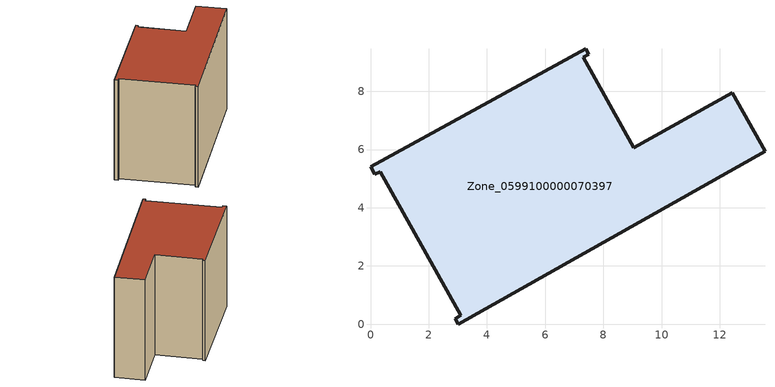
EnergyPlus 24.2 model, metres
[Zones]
Zone_0599100000070397
 floor ground (C_G): 12.43,7.94 13.55,5.94 3.01,0 2.9,0.19 3.09,0.3 0.33,5.24 0.14,5.14 0,5.4 7.4,9.46 7.5,9.27 7.31,9.16 9.04,6.06 z0
 wall outside (C_F): 13.55,5.94 12.43,7.94 9.04,6.06 7.31,9.16 7.5,9.27 7.4,9.46 0,5.4 0.14,5.14 0.33,5.24 3.09,0.3 2.9,0.19 3.01,0 13.55,5.94 z0:8.28
 roof outside (C_R): 7.31,9.16 7.5,9.27 7.4,9.46 0,5.4 0.14,5.14 0.33,5.24 3.09,0.3 2.9,0.19 3.01,0 13.55,5.94 12.43,7.94 9.04,6.06 z8.28
[BUILDING]
Pand.0599100000070397: North Axis=0; Terrain=City; Loads Convergence Tolerance Value=0.04; Temperature Convergence Tolerance Value=0.4; Solar Distribution=FullExterior; Maximum Number of Warmup Days=25; Minimum Number of Warmup Days=1
[Site:Location]
Rotterdam.The.Hague.AP_ZH_NLD Design_Conditions: Latitude=51.96; Longitude=4.45; Time Zone=1; Elevation=-4.5
[SITE:GROUNDTEMPERATURE:BUILDINGSURFACE]
18, 18, 18, 18, 18, 18, 18, 18, 18, 18, 18, 18
[MATERIAL] Thermal Absorptance=0.9; Solar Absorptance=0.7; Visible Absorptance=0.7
Name | Roughness | Thickness | Conductivity | Density | Specific Heat
G.TI.1965-1974 | MediumSmooth | 0.15 | 0.882353 | 540 | 1210
F.TI.1965-1974 | Rough | 0.3 | 0.697674 | 1920 | 840
R.TI.1965-1974 | MediumRough | 0.2 | 0.232558 | 1500 | 1000
[CONSTRUCTION]
C_G: G.TI.1965-1974
C_F: F.TI.1965-1974
C_R: R.TI.1965-1974
[ZONE]
Zone_0599100000070397: Type=1; Multiplier=1; Ceiling Height=Autocalculate; Volume=Autocalculate; Floor Area=autocalculate; Part of Total Floor Area=Yes
[ZONEINFILTRATION:DESIGNFLOWRATE]
Infil_Zone_0599100000070397: Zone or ZoneList or Space or SpaceList=Zone_0599100000070397; Schedule=AlwaysOn; Design Flow Rate Calculation Method=Flow/Area; Flow Rate per Floor Area=0.003; Constant Term Coefficient=1; Temperature Term Coefficient=0; Velocity Term Coefficient=0; Velocity Squared Term Coefficient=0
[HVACTEMPLATE:ZONE:IDEALLOADSAIRSYSTEM]
Zone_0599100000070397: Maximum Heating Supply Air Temperature=50; Minimum Cooling Supply Air Temperature=13; Maximum Heating Supply Air Humidity Ratio=0.0156; Minimum Cooling Supply Air Humidity Ratio=0.0077; Heating Limit=NoLimit; Cooling Limit=NoLimit; Dehumidification Control Type=ConstantSensibleHeatRatio; Cooling Sensible Heat Ratio=0.7; Dehumidification Setpoint=60; Humidification Control Type=None; Humidification Setpoint=30; Outdoor Air Method=None; Outdoor Air Flow Rate per Person=0.00944; Outdoor Air Flow Rate per Zone Floor Area=0; Outdoor Air Flow Rate per Zone=0; Demand Controlled Ventilation Type=None; Outdoor Air Economizer Type=NoEconomizer; Heat Recovery Type=None; Sensible Heat Recovery Effectiveness=0.7; Latent Heat Recovery Effectiveness=0.65
[ZONECONTROL:THERMOSTAT]
ThermostatControl_Zone_0599100000070397: Zone or ZoneList=Zone_0599100000070397; Control Type Schedule=DualSetpointControlType; Control 1=Thermostat_Zone_0599100000070397; Temperature Difference Between Cutout And Setpoint=0
[THERMOSTATSETPOINT:DUALSETPOINT]
Thermostat_Zone_0599100000070397: Heating Setpoint Temperature Schedule=HeatingSetpoint_Zone_0599100000070397; Cooling Setpoint Temperature Schedule=CoolingSetpoint_Zone_0599100000070397
[SCHEDULE:COMPACT]
HeatingSetpoint_Zone_0599100000070397: Through: 12/31, For: AllDays, Until: 24:00, 21
CoolingSetpoint_Zone_0599100000070397: Through: 12/31, For: AllDays, Until: 24:00, 24
DualSetpointControlType: Through: 12/31, For: AllDays, Until: 24:00, 4
AlwaysOn: Through: 12/31, For: AllDays, Until: 24:00, 1
